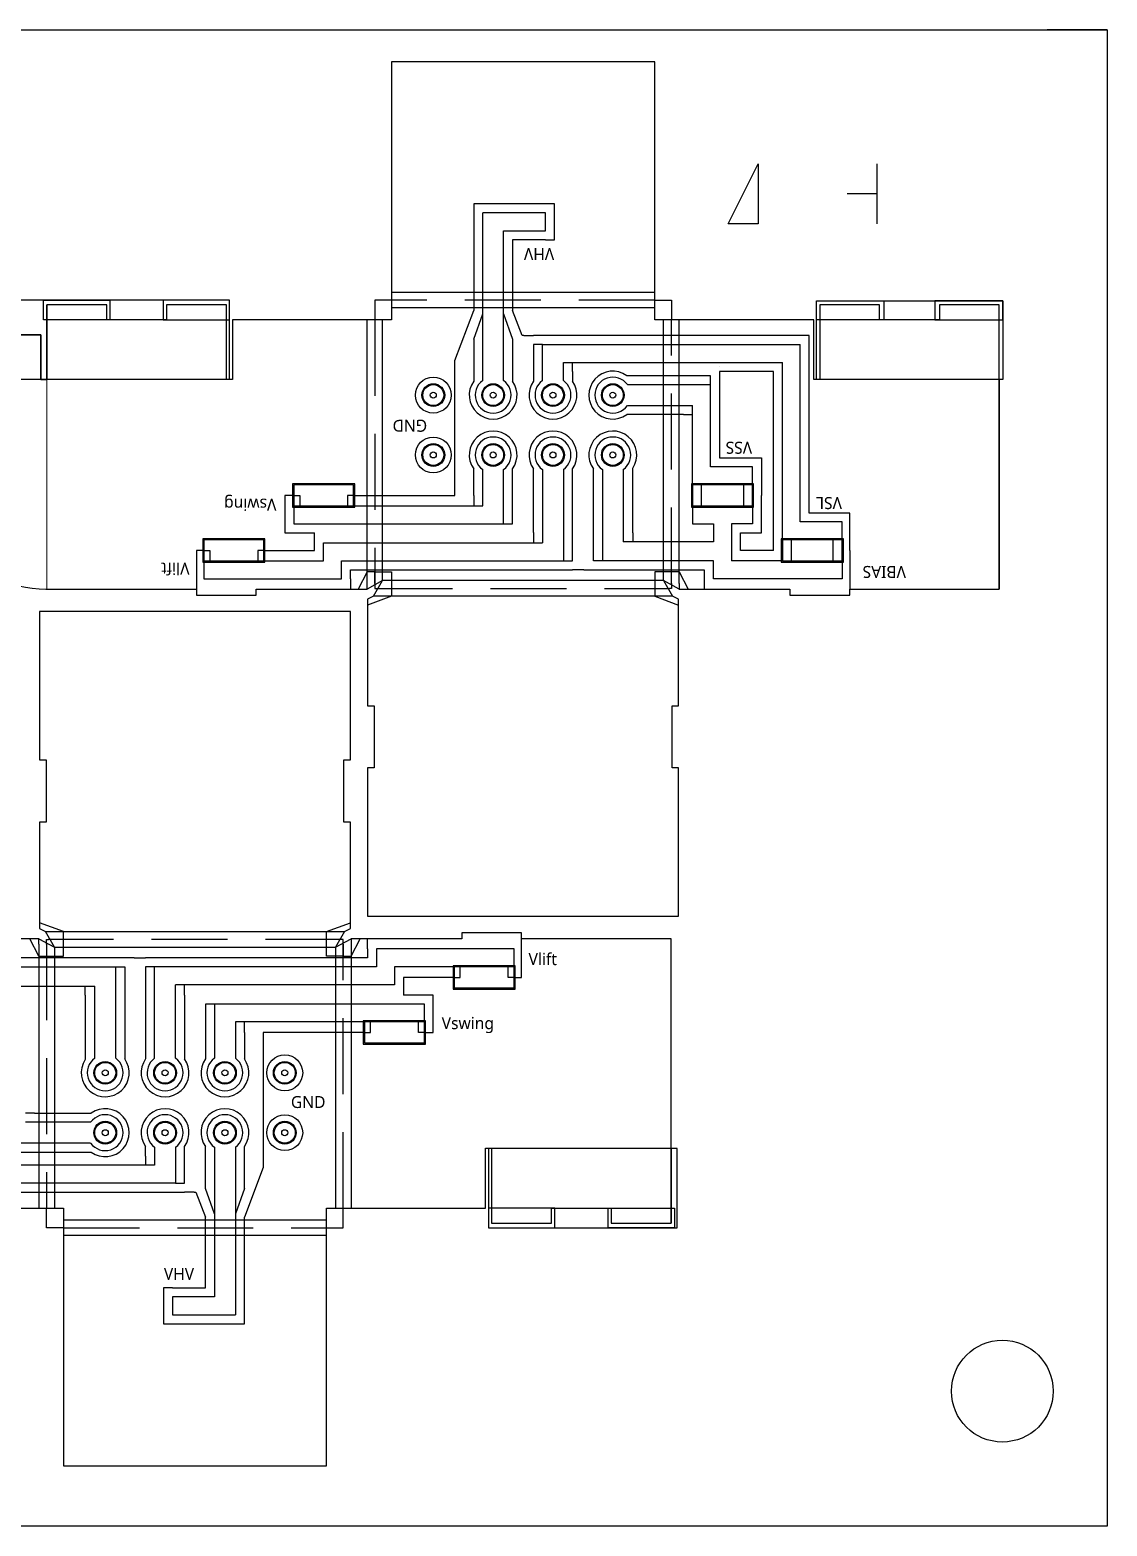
# Model space of a CAD drawing. Header units: millimetres. Extents: x 5.3 to 33.8, y 19.4 to 44.4.
# Drawn here: x 15.83 to 33.83, y 19.44 to 44.44 of the extents above; entities that cross this region are included whole.
import ezdxf

# ---------------------------------------------------------------- set-up
doc = ezdxf.new("R2010")
doc.units = ezdxf.units.MM
doc.linetypes.add('CENTERX2', pattern=[20.32, 12.7, -2.54, 2.54, -2.54])
doc.linetypes.add('HIDDEN', pattern=[1.905, 1.27, -0.635])
for name, color, linetype in [('Copper', 40, 'Continuous'), ('Copper_Release', 32, 'Continuous'), ('FR4', 50, 'Continuous'), ('FR4_Raster', 60, 'Continuous'), ('Markers', 134, 'Continuous'), ('Outline', 74, 'Continuous'), ('Release_100um_holes', 11, 'Continuous'), ('Release_380um_holes', 10, 'Continuous'), ('Traces', 160, 'Continuous')]:
    doc.layers.add(name, color=color, linetype=linetype)

# ---------------------------------------------------------------- blocks, each defined once
blk = doc.blocks.new('*U1')
blk.add_circle((0, 0), 0.175)
blk = doc.blocks.new('*U2')
at = {"color": 0, "linetype": 'ByBlock', "lineweight": -2, "transparency": 16777216}
for p in [(0, 0), (1, 0), (2, 0), (3, 0), (0, -1), (1, -1), (2, -1), (3, -1)]:
    blk.add_blockref('*U1', p, dxfattribs=at)
blk = doc.blocks.new('*U36')
blk.add_circle((0, 0), 0.175)
blk = doc.blocks.new('*U35')
at = {"color": 0, "linetype": 'ByBlock', "lineweight": -2, "transparency": 16777216}
for p in [(0, 0), (1, 0), (2, 0), (3, 0), (0, -1), (1, -1), (2, -1), (3, -1)]:
    blk.add_blockref('*U36', p, dxfattribs=at)

msp = doc.modelspace()

# ---------------------------------------------------------------- linework, layer by layer
at = {"linetype": 'Continuous', "lineweight": 25}
for p, q in [((21.873, 43.903), (21.873, 39.594)), ((26.273, 43.903), (21.873, 43.903)), ((26.273, 39.594), (26.273, 43.903)), ((16.115, 39.844), (16.115, 38.594)), ((17.115, 39.844), (16.115, 39.844)), ((16.115, 39.844), (16.115, 38.594)), ((17.115, 39.594), (17.115, 39.844)), ((18.115, 39.844), (18.115, 39.594)), ((19.115, 39.844), (18.115, 39.844)), ((19.115, 38.594), (19.115, 39.844)), ((29.032, 39.844), (29.032, 38.594)), ((30.032, 39.844), (29.032, 39.844)), ((30.032, 39.594), (30.032, 39.844)), ((31.032, 39.844), (31.032, 39.594)), ((32.032, 39.844), (31.032, 39.844)), ((32.032, 38.594), (32.032, 39.844)), ((18.115, 39.594), (17.115, 39.594)), ((19.215, 39.594), (19.215, 38.594)), ((21.873, 39.594), (19.215, 39.594)), ((28.932, 39.594), (26.273, 39.594)), ((28.932, 38.594), (28.932, 39.594)), ((31.032, 39.594), (30.032, 39.594)), ((16.015, 39.344), (14.115, 39.344)), ((16.015, 38.594), (16.015, 39.344)), ((16.115, 38.594), (16.015, 38.594)), ((19.215, 38.594), (19.115, 38.594)), ((29.032, 38.594), (28.932, 38.594)), ((20.24, 36.834), (20.24, 36.484)), ((21.24, 36.834), (20.24, 36.834)), ((21.24, 36.484), (21.24, 36.834)), ((26.907, 36.834), (26.907, 36.484)), ((27.907, 36.834), (26.907, 36.834)), ((27.907, 36.484), (27.907, 36.834)), ((20.24, 36.484), (21.24, 36.484)), ((26.907, 36.484), (27.907, 36.484)), ((18.74, 35.914), (18.74, 35.564)), ((19.74, 35.914), (18.74, 35.914)), ((19.74, 35.564), (19.74, 35.914)), ((28.407, 35.914), (28.407, 35.564)), ((29.407, 35.914), (28.407, 35.914)), ((29.407, 35.564), (29.407, 35.914)), ((18.74, 35.564), (19.74, 35.564)), ((28.407, 35.564), (29.407, 35.564)), ((16.099, 35.094), (18.615, 35.094)), ((18.615, 35.094), (18.615, 34.994)), ((19.615, 35.094), (21.465, 35.094)), ((19.615, 34.994), (19.615, 35.094)), ((21.723, 35.234), (21.465, 35.094)), ((21.573, 34.975), (21.723, 35.234)), ((26.682, 35.094), (26.423, 35.234)), ((26.423, 35.234), (26.573, 34.975)), ((26.682, 35.094), (28.532, 35.094)), ((28.532, 35.094), (28.532, 34.994)), ((29.532, 35.094), (32.032, 35.094)), ((29.532, 34.994), (29.532, 35.094)), ((18.615, 34.994), (19.615, 34.994)), ((21.573, 34.975), (21.473, 34.925)), ((21.473, 34.925), (21.473, 33.145)), ((26.673, 34.925), (26.573, 34.975)), ((26.673, 33.145), (26.673, 34.925)), ((28.532, 34.994), (29.532, 34.994)), ((15.99, 34.719), (15.99, 32.239)), ((21.19, 34.719), (15.99, 34.719)), ((21.19, 32.239), (21.19, 34.719)), ((21.473, 33.145), (21.583, 33.145)), ((21.583, 33.145), (21.583, 32.105)), ((26.563, 33.145), (26.673, 33.145)), ((26.563, 32.105), (26.563, 33.145)), ((15.99, 32.239), (16.1, 32.239)), ((16.1, 32.239), (16.1, 31.199)), ((21.08, 32.239), (21.19, 32.239)), ((21.08, 31.199), (21.08, 32.239)), ((21.473, 32.105), (21.473, 29.625)), ((21.583, 32.105), (21.473, 32.105)), ((26.673, 32.105), (26.563, 32.105)), ((26.673, 29.625), (26.673, 32.105)), ((15.99, 31.199), (15.99, 29.419)), ((16.1, 31.199), (15.99, 31.199)), ((21.19, 31.199), (21.08, 31.199)), ((21.19, 29.419), (21.19, 31.199)), ((21.473, 29.625), (26.673, 29.625)), ((15.981, 29.25), (14.131, 29.25)), ((15.981, 29.25), (16.24, 29.11)), ((15.99, 29.419), (16.09, 29.369)), ((16.24, 29.11), (16.09, 29.369)), ((21.09, 29.369), (20.94, 29.11)), ((20.94, 29.11), (21.198, 29.25)), ((21.09, 29.369), (21.19, 29.419)), ((23.048, 29.25), (21.198, 29.25)), ((23.048, 29.35), (23.048, 29.25)), ((24.048, 29.35), (23.048, 29.35)), ((24.048, 29.25), (24.048, 29.35)), ((26.548, 29.25), (24.048, 29.25)), ((23.923, 28.78), (22.923, 28.78)), ((22.923, 28.78), (22.923, 28.43)), ((23.923, 28.43), (23.923, 28.78)), ((22.923, 28.43), (23.923, 28.43)), ((22.423, 27.86), (21.423, 27.86)), ((21.423, 27.86), (21.423, 27.51)), ((22.423, 27.51), (22.423, 27.86)), ((21.423, 27.51), (22.423, 27.51)), ((23.448, 25.75), (23.548, 25.75)), ((23.448, 24.75), (23.448, 25.75)), ((23.548, 25.75), (23.548, 24.5)), ((26.548, 24.5), (26.548, 25.75)), ((26.548, 24.5), (26.548, 25.75)), ((13.731, 24.75), (16.39, 24.75)), ((16.39, 24.75), (16.39, 20.442)), ((20.79, 24.75), (23.448, 24.75)), ((20.79, 20.442), (20.79, 24.75)), ((24.548, 24.75), (25.548, 24.75)), ((24.548, 24.5), (24.548, 24.75)), ((25.548, 24.75), (25.548, 24.5)), ((23.548, 24.5), (24.548, 24.5)), ((25.548, 24.5), (26.548, 24.5)), ((16.39, 20.442), (20.79, 20.442))]:
    msp.add_line(p, q, dxfattribs=at)
for p, q in [((21.873, 40.053), (26.273, 40.053)), ((21.873, 39.923), (21.594, 39.923)), ((21.594, 39.923), (21.594, 39.594)), ((26.273, 39.793), (21.873, 39.793)), ((26.273, 39.923), (26.553, 39.923)), ((26.553, 39.923), (26.553, 39.594)), ((21.465, 35.094), (21.465, 39.594)), ((21.723, 35.234), (21.723, 39.594)), ((26.423, 35.234), (26.423, 39.594)), ((26.682, 35.184), (26.682, 39.594)), ((32.032, 38.594), (32.032, 35.094)), ((21.465, 35.384), (21.315, 35.094)), ((21.594, 35.384), (21.465, 35.384)), ((21.594, 35.184), (21.594, 35.384)), ((21.594, 35.384), (21.673, 35.384)), ((21.673, 35.384), (21.873, 35.384)), ((21.873, 35.384), (21.873, 35.184)), ((26.473, 35.384), (26.273, 35.384)), ((26.273, 35.384), (26.273, 35.184)), ((26.682, 35.384), (26.473, 35.384)), ((26.682, 35.184), (26.682, 35.384)), ((26.682, 35.384), (26.832, 35.094)), ((21.594, 35.184), (21.594, 35.105)), ((21.594, 35.105), (21.623, 35.105)), ((26.423, 35.234), (21.723, 35.234)), ((21.873, 35.184), (21.873, 35.105)), ((21.873, 35.105), (21.873, 34.975)), ((26.273, 35.184), (26.273, 34.975)), ((26.553, 35.105), (26.523, 35.105)), ((26.553, 35.184), (26.553, 35.105)), ((26.682, 35.184), (26.682, 35.094)), ((21.873, 34.975), (21.473, 34.825)), ((26.573, 34.975), (21.573, 34.975)), ((26.273, 34.975), (26.673, 34.825)), ((16.39, 29.369), (15.99, 29.519)), ((20.79, 29.369), (21.19, 29.519)), ((15.981, 28.96), (15.831, 29.25)), ((15.981, 29.16), (15.981, 29.25)), ((16.09, 29.369), (21.09, 29.369)), ((16.39, 29.16), (16.39, 29.369)), ((20.79, 29.24), (20.79, 29.369)), ((21.198, 29.25), (21.198, 24.75)), ((21.198, 28.96), (21.348, 29.25)), ((15.981, 29.16), (15.981, 24.75)), ((15.981, 29.16), (15.981, 28.96)), ((16.11, 29.16), (16.11, 29.24)), ((16.11, 29.24), (16.14, 29.24)), ((16.24, 29.11), (16.24, 24.75)), ((16.24, 29.11), (20.94, 29.11)), ((16.39, 28.96), (16.39, 29.16)), ((20.79, 29.16), (20.79, 29.24)), ((20.79, 28.96), (20.79, 29.16)), ((20.94, 29.11), (20.94, 24.75)), ((21.069, 29.24), (21.04, 29.24)), ((21.069, 29.16), (21.069, 29.24)), ((21.069, 29.16), (21.069, 28.96)), ((15.981, 28.96), (16.19, 28.96)), ((16.19, 28.96), (16.39, 28.96)), ((20.99, 28.96), (20.79, 28.96)), ((21.069, 28.96), (20.99, 28.96)), ((21.069, 28.96), (21.198, 28.96)), ((16.11, 24.421), (16.11, 24.75)), ((21.069, 24.421), (21.069, 24.75)), ((16.39, 24.551), (20.79, 24.551)), ((16.39, 24.421), (16.11, 24.421)), ((20.79, 24.291), (16.39, 24.291)), ((20.79, 24.421), (21.069, 24.421))]:
    msp.add_line(p, q)
at = {"linetype": 'HIDDEN'}
for p, q in [((26.273, 39.923), (21.873, 39.923)), ((21.594, 39.594), (21.594, 35.184)), ((26.553, 35.184), (26.553, 39.594)), ((21.623, 35.105), (26.523, 35.105)), ((16.11, 29.16), (16.11, 24.75)), ((21.04, 29.24), (16.14, 29.24)), ((21.069, 24.75), (21.069, 29.16)), ((16.39, 24.421), (20.79, 24.421))]:
    msp.add_line(p, q, dxfattribs=at)
at = {"linetype": 'CENTERX2', "lineweight": 18}
for p, q in [((16.115, 38.594), (16.115, 35.094)), ((26.548, 25.75), (26.548, 29.25))]:
    msp.add_line(p, q, dxfattribs=at)
at = {"linetype": 'Continuous', "lineweight": 25}
msp.add_arc((16.099, 37.094), 2, 217.5686, 270, dxfattribs=at)
at = {"layer": 'Copper'}
for p, q in [((33.834, 44.436), (32.834, 44.436)), ((33.834, 44.436), (33.834, 43.436)), ((24.598, 41.528), (23.248, 41.528)), ((23.248, 41.528), (23.248, 39.747)), ((24.598, 40.928), (24.598, 41.528)), ((24.448, 41.378), (23.398, 41.378)), ((23.398, 39.69), (23.398, 41.378)), ((24.448, 41.078), (24.448, 41.378)), ((23.748, 39.69), (23.748, 41.078)), ((23.748, 41.078), (24.448, 41.078)), ((24.448, 40.928), (23.898, 40.928)), ((23.898, 40.928), (23.898, 39.747)), ((24.448, 40.928), (24.598, 40.928)), ((22.931, 38.914), (23.248, 39.747)), ((23.248, 39.267), (23.398, 39.69)), ((23.748, 39.69), (23.898, 39.267)), ((24.058, 39.328), (23.898, 39.747)), ((23.248, 39.267), (23.248, 38.567)), ((23.898, 39.267), (23.898, 38.567)), ((24.088, 39.328), (24.058, 39.328)), ((24.088, 39.328), (24.248, 39.328)), ((24.398, 39.328), (24.248, 39.328)), ((28.857, 39.328), (24.398, 39.328)), ((28.857, 39.178), (28.857, 39.328)), ((24.248, 39.178), (24.248, 38.567)), ((24.398, 39.178), (24.248, 39.178)), ((24.398, 39.178), (28.707, 39.178)), ((28.707, 36.214), (28.707, 39.178)), ((28.857, 36.364), (28.857, 39.178)), ((22.931, 36.659), (22.931, 38.914)), ((24.898, 38.878), (28.407, 38.878)), ((24.898, 38.728), (24.898, 38.878)), ((27.357, 38.819), (27.357, 38.819)), ((28.407, 35.914), (28.407, 38.878)), ((24.898, 38.728), (24.898, 38.567)), ((27.207, 38.659), (25.807, 38.659)), ((27.207, 38.509), (27.207, 38.659)), ((27.207, 37.134), (27.207, 38.509)), ((28.257, 38.728), (27.357, 38.728)), ((27.357, 38.728), (27.357, 38.659)), ((27.357, 38.659), (27.357, 37.284)), ((28.257, 35.739), (28.257, 38.728)), ((26.757, 38.009), (25.807, 38.009)), ((26.757, 38.009), (26.907, 38.009)), ((26.907, 36.834), (26.907, 38.009)), ((27.357, 37.284), (28.057, 37.284)), ((28.057, 37.284), (28.057, 36.659)), ((23.248, 36.659), (23.248, 37.101)), ((23.898, 36.184), (23.898, 37.101)), ((24.248, 36.039), (24.248, 37.101)), ((24.898, 35.564), (24.898, 37.101)), ((25.248, 35.564), (25.248, 37.101)), ((25.907, 36.034), (25.907, 37.113)), ((27.907, 37.134), (27.207, 37.134)), ((27.907, 36.834), (27.907, 37.134)), ((27.057, 36.484), (27.057, 36.834)), ((27.757, 36.834), (27.757, 36.484)), ((20.24, 36.659), (20.09, 36.659)), ((20.09, 36.659), (20.09, 36.034)), ((20.24, 36.659), (20.34, 36.659)), ((20.34, 36.659), (20.34, 36.484)), ((21.24, 36.659), (21.14, 36.659)), ((21.14, 36.659), (21.14, 36.484)), ((21.24, 36.659), (22.931, 36.659)), ((23.248, 36.659), (23.248, 36.484)), ((28.057, 36.659), (28.057, 36.659)), ((28.057, 36.034), (28.057, 36.659)), ((20.24, 36.484), (20.24, 36.184)), ((21.24, 36.484), (23.248, 36.484)), ((26.907, 36.484), (26.907, 36.184)), ((27.907, 36.484), (27.907, 36.184)), ((29.532, 36.364), (28.857, 36.364)), ((29.532, 36.214), (29.532, 36.364)), ((20.09, 36.034), (20.59, 36.034)), ((20.24, 36.184), (23.748, 36.184)), ((20.59, 35.739), (20.59, 36.034)), ((23.748, 36.184), (23.898, 36.184)), ((24.248, 36.039), (24.248, 35.864)), ((25.907, 36.034), (25.907, 35.884)), ((26.907, 36.184), (27.257, 36.184)), ((27.257, 36.184), (27.257, 35.884)), ((27.907, 36.184), (27.557, 36.184)), ((27.557, 36.184), (27.557, 35.564)), ((27.707, 35.739), (27.707, 36.034)), ((27.707, 36.034), (28.057, 36.034)), ((29.407, 36.214), (28.707, 36.214)), ((29.407, 35.914), (29.407, 36.214)), ((29.532, 35.739), (29.532, 36.214)), ((20.74, 35.564), (20.74, 35.864)), ((20.74, 35.864), (24.248, 35.864)), ((27.257, 35.884), (25.907, 35.884)), ((28.557, 35.564), (28.557, 35.914)), ((29.257, 35.564), (29.257, 35.914)), ((18.74, 35.739), (18.615, 35.739)), ((18.615, 35.739), (18.615, 35.094)), ((18.74, 35.739), (18.84, 35.739)), ((18.74, 35.564), (18.74, 35.264)), ((18.84, 35.739), (18.84, 35.564)), ((19.74, 35.739), (19.64, 35.739)), ((19.64, 35.739), (19.64, 35.564)), ((19.74, 35.739), (20.59, 35.739)), ((19.74, 35.564), (20.74, 35.564)), ((21.04, 35.264), (21.04, 35.564)), ((21.04, 35.564), (24.748, 35.564)), ((24.748, 35.564), (24.898, 35.564)), ((25.398, 35.564), (25.248, 35.564)), ((27.257, 35.564), (25.398, 35.564)), ((27.257, 35.264), (27.257, 35.564)), ((28.407, 35.564), (27.557, 35.564)), ((28.257, 35.739), (27.707, 35.739)), ((29.407, 35.564), (29.407, 35.264)), ((29.532, 35.739), (29.532, 35.094)), ((18.74, 35.264), (21.04, 35.264)), ((21.19, 35.264), (21.19, 35.414)), ((21.19, 35.414), (24.748, 35.414)), ((21.19, 35.264), (21.19, 35.094)), ((24.748, 35.414), (24.898, 35.414)), ((25.058, 35.414), (24.898, 35.414)), ((25.088, 35.414), (25.058, 35.414)), ((25.088, 35.414), (25.248, 35.414)), ((25.248, 35.414), (27.098, 35.414)), ((27.098, 35.414), (27.098, 35.094)), ((29.407, 35.264), (27.257, 35.264)), ((21.473, 29.08), (21.473, 29.25)), ((24.048, 28.605), (24.048, 29.25)), ((21.473, 29.08), (21.473, 28.93)), ((23.923, 29.08), (21.623, 29.08)), ((21.623, 29.08), (21.623, 28.78)), ((23.923, 28.78), (23.923, 29.08)), ((15.406, 28.78), (17.265, 28.78)), ((17.415, 28.93), (15.565, 28.93)), ((17.265, 28.78), (17.415, 28.78)), ((17.575, 28.93), (17.415, 28.93)), ((17.415, 28.78), (17.415, 27.243)), ((17.575, 28.93), (17.605, 28.93)), ((17.605, 28.93), (17.765, 28.93)), ((17.915, 28.93), (17.765, 28.93)), ((17.765, 28.78), (17.765, 27.243)), ((17.915, 28.78), (17.765, 28.78)), ((21.473, 28.93), (17.915, 28.93)), ((21.623, 28.78), (17.915, 28.78)), ((22.923, 28.78), (21.923, 28.78)), ((21.923, 28.78), (21.923, 28.48)), ((23.023, 28.605), (23.023, 28.78)), ((23.823, 28.605), (23.823, 28.78)), ((22.923, 28.605), (22.073, 28.605)), ((22.073, 28.605), (22.073, 28.31)), ((22.923, 28.605), (23.023, 28.605)), ((23.923, 28.605), (23.823, 28.605)), ((23.923, 28.605), (24.048, 28.605)), ((15.406, 28.46), (16.756, 28.46)), ((16.756, 28.31), (16.756, 28.46)), ((16.756, 28.31), (16.756, 27.231)), ((21.923, 28.48), (18.415, 28.48)), ((18.415, 28.305), (18.415, 28.48)), ((18.415, 28.305), (18.415, 27.243)), ((22.573, 28.31), (22.073, 28.31)), ((22.573, 27.685), (22.573, 28.31)), ((18.765, 28.16), (18.765, 27.243)), ((18.915, 28.16), (18.765, 28.16)), ((22.423, 28.16), (18.915, 28.16)), ((22.423, 27.86), (22.423, 28.16)), ((21.423, 27.86), (19.415, 27.86)), ((19.415, 27.685), (19.415, 27.86)), ((21.523, 27.685), (21.523, 27.86)), ((22.323, 27.685), (22.323, 27.86)), ((19.415, 27.685), (19.415, 27.243)), ((21.423, 27.685), (19.732, 27.685)), ((19.732, 27.685), (19.732, 25.43)), ((21.423, 27.685), (21.523, 27.685)), ((22.423, 27.685), (22.323, 27.685)), ((22.423, 27.685), (22.573, 27.685)), ((15.906, 26.335), (15.756, 26.335)), ((15.906, 26.335), (16.856, 26.335)), ((17.765, 25.617), (17.765, 25.777)), ((18.415, 25.167), (18.415, 25.777)), ((18.765, 25.077), (18.765, 25.777)), ((19.415, 25.077), (19.415, 25.777)), ((15.456, 25.685), (16.856, 25.685)), ((17.765, 25.617), (17.765, 25.467)), ((17.765, 25.467), (14.256, 25.467)), ((19.732, 25.43), (19.415, 24.597)), ((13.806, 25.017), (18.265, 25.017)), ((18.265, 25.167), (13.956, 25.167)), ((18.265, 25.167), (18.415, 25.167)), ((18.265, 25.017), (18.415, 25.017)), ((18.575, 25.017), (18.415, 25.017)), ((18.575, 25.017), (18.605, 25.017)), ((18.605, 25.017), (18.765, 24.597)), ((18.915, 24.654), (18.765, 25.077)), ((19.415, 25.077), (19.265, 24.654)), ((18.765, 23.417), (18.765, 24.597)), ((18.915, 24.654), (18.915, 23.267)), ((19.265, 24.654), (19.265, 22.967)), ((19.415, 22.817), (19.415, 24.597)), ((18.215, 23.417), (18.065, 23.417)), ((18.065, 23.417), (18.065, 22.817)), ((18.215, 23.417), (18.765, 23.417)), ((18.915, 23.267), (18.215, 23.267)), ((18.215, 23.267), (18.215, 22.967)), ((18.065, 22.817), (19.415, 22.817)), ((18.215, 22.967), (19.265, 22.967))]:
    msp.add_line(p, q, dxfattribs=at)
at = {"layer": 'Copper', "linetype": 'Continuous', "lineweight": 25}
for p, q in [((27.057, 36.834), (26.907, 36.834)), ((27.907, 36.834), (27.757, 36.834)), ((20.24, 36.484), (20.34, 36.484)), ((21.14, 36.484), (21.24, 36.484)), ((26.907, 36.484), (27.057, 36.484)), ((27.757, 36.484), (27.907, 36.484)), ((28.557, 35.914), (28.407, 35.914)), ((29.407, 35.914), (29.257, 35.914)), ((18.74, 35.564), (18.84, 35.564)), ((19.64, 35.564), (19.74, 35.564)), ((28.407, 35.564), (28.557, 35.564)), ((29.257, 35.564), (29.407, 35.564)), ((18.615, 35.094), (18.615, 34.994)), ((19.615, 35.094), (21.19, 35.094)), ((19.615, 34.994), (19.615, 35.094)), ((27.098, 35.094), (28.532, 35.094)), ((28.532, 35.094), (28.532, 34.994)), ((29.532, 34.994), (29.532, 35.094)), ((18.615, 34.994), (19.615, 34.994)), ((28.532, 34.994), (29.532, 34.994)), ((23.048, 29.25), (21.473, 29.25)), ((23.048, 29.35), (23.048, 29.25)), ((24.048, 29.35), (23.048, 29.35)), ((24.048, 29.25), (24.048, 29.35)), ((23.023, 28.78), (22.923, 28.78)), ((23.923, 28.78), (23.823, 28.78)), ((21.523, 27.86), (21.423, 27.86)), ((22.423, 27.86), (22.323, 27.86))]:
    msp.add_line(p, q, dxfattribs=at)
at = {"layer": 'Copper'}
for centre, start, end in [((23.573, 38.334), 144.3409, 35.6591), ((24.573, 38.334), 144.3409, 35.6591), ((25.573, 38.334), 54.3409, 305.6591), ((23.573, 37.334), 324.3409, 215.6591), ((24.573, 37.334), 324.3409, 215.6591), ((25.573, 37.334), 326.5249, 215.6591), ((17.09, 27.01), 146.5249, 35.6591), ((18.09, 27.01), 144.3409, 35.6591), ((19.09, 27.01), 144.3409, 35.6591), ((17.09, 26.01), 234.3409, 125.6591), ((18.09, 26.01), 324.3409, 215.6591), ((19.09, 26.01), 324.3409, 215.6591)]:
    msp.add_arc(centre, 0.4, start, end, dxfattribs=at)
at = {"layer": 'Copper_Release'}
for points in [[(19.166, 39.922), (12.569, 39.922), (12.569, 38.6), (19.166, 38.6)], [(28.977, 39.91), (32.094, 39.91), (32.094, 38.594), (28.977, 38.594)], [(23.497, 24.422), (26.648, 24.422), (26.648, 25.744), (23.497, 25.744)]]:
    msp.add_lwpolyline(points, close=True, dxfattribs=at)
at = {"layer": 'FR4', "linetype": 'Continuous', "lineweight": 25}
for p, q in [((21.873, 40.053), (21.873, 39.793)), ((26.273, 39.793), (26.273, 40.053)), ((21.723, 39.594), (21.465, 39.594)), ((26.682, 39.594), (26.423, 39.594)), ((15.981, 24.75), (16.24, 24.75)), ((20.94, 24.75), (21.198, 24.75)), ((16.39, 24.551), (16.39, 24.291)), ((20.79, 24.291), (20.79, 24.551))]:
    msp.add_line(p, q, dxfattribs=at)
at = {"layer": 'FR4'}
for p, q in [((21.873, 40.053), (26.273, 40.053)), ((26.273, 39.793), (21.873, 39.793)), ((21.465, 35.384), (21.465, 39.594)), ((21.723, 35.384), (21.723, 39.594)), ((26.423, 35.384), (26.423, 39.594)), ((26.682, 35.384), (26.682, 39.594)), ((21.594, 35.384), (21.465, 35.384)), ((21.594, 35.384), (21.723, 35.384)), ((26.682, 35.384), (26.423, 35.384)), ((26.273, 35.234), (21.873, 35.234)), ((21.873, 35.234), (21.873, 35.105)), ((21.873, 35.105), (21.873, 34.975)), ((26.273, 35.234), (26.273, 34.975)), ((26.273, 34.975), (21.873, 34.975)), ((16.39, 29.369), (20.79, 29.369)), ((16.39, 29.11), (16.39, 29.369)), ((20.79, 29.24), (20.79, 29.369)), ((16.39, 29.11), (20.79, 29.11)), ((20.79, 29.11), (20.79, 29.24)), ((15.981, 28.96), (15.981, 24.75)), ((15.981, 28.96), (16.24, 28.96)), ((16.24, 28.96), (16.24, 24.75)), ((20.94, 28.96), (20.94, 24.75)), ((21.069, 28.96), (20.94, 28.96)), ((21.069, 28.96), (21.198, 28.96)), ((21.198, 28.96), (21.198, 24.75)), ((16.39, 24.551), (20.79, 24.551)), ((20.79, 24.291), (16.39, 24.291))]:
    msp.add_line(p, q, dxfattribs=at)
at = {"layer": 'FR4_Raster'}
for p, q in [((32.834, 44.436), (33.834, 44.436)), ((33.834, 44.436), (33.834, 43.436))]:
    msp.add_line(p, q, dxfattribs=at)
for points in [[(17.168, 39.594), (16.058, 39.594), (16.058, 39.922), (17.168, 39.922)], [(18.058, 39.594), (19.166, 39.594), (19.166, 39.922), (18.058, 39.922)], [(30.101, 39.594), (28.977, 39.594), (28.977, 39.91), (30.101, 39.91)], [(30.954, 39.594), (32.094, 39.594), (32.094, 39.91), (30.954, 39.91)], [(24.605, 24.75), (23.497, 24.75), (23.497, 24.422), (24.605, 24.422)], [(25.495, 24.75), (26.605, 24.75), (26.605, 24.422), (25.495, 24.422)]]:
    msp.add_lwpolyline(points, close=True, dxfattribs=at)
at = {"layer": 'Markers'}
for p, q in [((27.503, 41.197), (28.003, 42.197)), ((28.003, 42.197), (28.003, 41.197)), ((29.988, 42.197), (29.988, 41.197)), ((29.988, 41.697), (29.488, 41.697)), ((28.003, 41.197), (27.503, 41.197))]:
    msp.add_line(p, q, dxfattribs=at)
at = {"layer": 'Outline'}
msp.add_lwpolyline([(33.834, 44.436), (33.834, 19.437), (5.334, 19.437), (5.334, 44.436)], close=True, dxfattribs=at)
msp.add_circle((32.084, 21.691), 0.85, dxfattribs=at)
at = {"layer": 'Release_100um_holes', "linetype": 'Continuous', "lineweight": 25}
for p, q in [((21.873, 43.903), (21.873, 39.594)), ((26.273, 43.903), (21.873, 43.903)), ((26.273, 39.594), (26.273, 43.903)), ((16.115, 39.844), (16.115, 38.594)), ((17.115, 39.844), (16.115, 39.844)), ((16.115, 38.594), (16.115, 39.844)), ((17.115, 39.594), (17.115, 39.844)), ((18.115, 39.844), (18.115, 39.594)), ((19.115, 39.844), (18.115, 39.844)), ((19.115, 38.594), (19.115, 39.844)), ((29.032, 39.844), (29.032, 38.594)), ((30.032, 39.844), (29.032, 39.844)), ((30.032, 39.594), (30.032, 39.844)), ((31.032, 39.844), (31.032, 39.594)), ((32.032, 39.844), (31.032, 39.844)), ((32.032, 38.594), (32.032, 39.844)), ((18.115, 39.594), (17.115, 39.594)), ((19.215, 39.594), (19.215, 38.594)), ((21.873, 39.594), (19.215, 39.594)), ((28.932, 39.594), (26.273, 39.594)), ((28.932, 38.594), (28.932, 39.594)), ((31.032, 39.594), (30.032, 39.594)), ((14.115, 39.344), (16.015, 39.344)), ((16.015, 39.344), (16.015, 38.594)), ((16.015, 38.594), (16.115, 38.594)), ((19.215, 38.594), (19.115, 38.594)), ((29.032, 38.594), (28.932, 38.594)), ((20.22, 36.854), (20.22, 36.464)), ((21.26, 36.854), (20.22, 36.854)), ((21.26, 36.464), (21.26, 36.854)), ((26.887, 36.854), (26.887, 36.464)), ((27.927, 36.854), (26.887, 36.854)), ((27.927, 36.464), (27.927, 36.854)), ((20.22, 36.464), (21.26, 36.464)), ((26.887, 36.464), (27.927, 36.464)), ((18.72, 35.934), (18.72, 35.544)), ((19.76, 35.934), (18.72, 35.934)), ((19.76, 35.544), (19.76, 35.934)), ((28.387, 35.934), (28.387, 35.544)), ((29.427, 35.934), (28.387, 35.934)), ((29.427, 35.544), (29.427, 35.934)), ((18.72, 35.544), (19.76, 35.544)), ((28.387, 35.544), (29.427, 35.544)), ((16.099, 35.094), (18.615, 35.094)), ((18.615, 35.094), (18.615, 34.994)), ((19.615, 35.094), (21.315, 35.094)), ((19.615, 34.994), (19.615, 35.094)), ((26.832, 35.094), (28.532, 35.094)), ((28.532, 35.094), (28.532, 34.994)), ((29.532, 35.094), (32.032, 35.094)), ((29.532, 34.994), (29.532, 35.094)), ((18.615, 34.994), (19.615, 34.994)), ((21.473, 34.825), (21.473, 33.145)), ((26.673, 33.145), (26.673, 34.825)), ((28.532, 34.994), (29.532, 34.994)), ((15.99, 34.719), (15.99, 32.239)), ((21.19, 34.719), (15.99, 34.719)), ((21.19, 32.239), (21.19, 34.719)), ((21.473, 33.145), (21.583, 33.145)), ((21.583, 33.145), (21.583, 32.105)), ((26.563, 33.145), (26.673, 33.145)), ((26.563, 32.105), (26.563, 33.145)), ((15.99, 32.239), (16.1, 32.239)), ((16.1, 32.239), (16.1, 31.199)), ((21.08, 32.239), (21.19, 32.239)), ((21.08, 31.199), (21.08, 32.239)), ((21.473, 32.105), (21.473, 29.625)), ((21.583, 32.105), (21.473, 32.105)), ((26.673, 32.105), (26.563, 32.105)), ((26.673, 29.625), (26.673, 32.105)), ((15.99, 31.199), (15.99, 29.519)), ((16.1, 31.199), (15.99, 31.199)), ((21.19, 31.199), (21.08, 31.199)), ((21.19, 29.519), (21.19, 31.199)), ((21.473, 29.625), (26.673, 29.625)), ((23.048, 29.25), (21.348, 29.25)), ((23.048, 29.35), (23.048, 29.25)), ((24.048, 29.35), (23.048, 29.35)), ((24.048, 29.25), (24.048, 29.35)), ((26.548, 29.25), (24.048, 29.25)), ((23.943, 28.8), (22.903, 28.8)), ((22.903, 28.8), (22.903, 28.41)), ((23.943, 28.41), (23.943, 28.8)), ((22.903, 28.41), (23.943, 28.41)), ((22.443, 27.88), (21.403, 27.88)), ((21.403, 27.88), (21.403, 27.49)), ((22.443, 27.49), (22.443, 27.88)), ((21.403, 27.49), (22.443, 27.49)), ((23.448, 25.75), (23.548, 25.75)), ((23.448, 24.75), (23.448, 25.75)), ((23.548, 25.75), (23.548, 24.5)), ((26.548, 24.5), (26.548, 25.75)), ((26.548, 25.75), (26.548, 24.5)), ((13.731, 24.75), (16.39, 24.75)), ((16.39, 24.75), (16.39, 20.442)), ((20.79, 24.75), (23.448, 24.75)), ((20.79, 20.442), (20.79, 24.75)), ((24.548, 24.75), (25.548, 24.75)), ((24.548, 24.5), (24.548, 24.75)), ((25.548, 24.75), (25.548, 24.5)), ((23.548, 24.5), (24.548, 24.5)), ((25.548, 24.5), (26.548, 24.5)), ((16.39, 20.442), (20.79, 20.442))]:
    msp.add_line(p, q, dxfattribs=at)
at = {"layer": 'Release_100um_holes'}
for p, q in [((32.032, 38.594), (32.032, 35.094)), ((21.465, 35.384), (21.315, 35.094)), ((21.594, 35.384), (21.465, 35.384)), ((21.594, 35.384), (21.673, 35.384)), ((21.673, 35.384), (21.873, 35.384)), ((21.873, 35.384), (21.873, 35.184)), ((26.473, 35.384), (26.273, 35.384)), ((26.273, 35.384), (26.273, 35.184)), ((26.682, 35.384), (26.473, 35.384)), ((26.682, 35.384), (26.832, 35.094)), ((21.873, 35.184), (21.873, 35.105)), ((21.873, 35.105), (21.873, 34.975)), ((26.273, 35.184), (26.273, 34.975)), ((21.873, 34.975), (21.473, 34.825)), ((26.273, 34.975), (26.673, 34.825)), ((16.39, 29.369), (15.99, 29.519)), ((20.79, 29.369), (21.19, 29.519)), ((15.981, 28.96), (15.831, 29.25)), ((16.39, 29.16), (16.39, 29.369)), ((20.79, 29.24), (20.79, 29.369)), ((21.198, 28.96), (21.348, 29.25)), ((26.548, 25.75), (26.548, 29.25)), ((16.39, 28.96), (16.39, 29.16)), ((20.79, 29.16), (20.79, 29.24)), ((20.79, 28.96), (20.79, 29.16)), ((15.981, 28.96), (16.19, 28.96)), ((16.19, 28.96), (16.39, 28.96)), ((20.99, 28.96), (20.79, 28.96)), ((21.069, 28.96), (20.99, 28.96)), ((21.069, 28.96), (21.198, 28.96))]:
    msp.add_line(p, q, dxfattribs=at)
for centre in [(22.573, 38.334), (23.573, 38.334), (24.573, 38.334), (25.573, 38.334), (22.573, 37.334), (23.573, 37.334), (24.573, 37.334), (25.573, 37.334), (17.09, 27.01), (18.09, 27.01), (19.09, 27.01), (20.09, 27.01), (17.09, 26.01), (18.09, 26.01), (19.09, 26.01), (20.09, 26.01)]:
    msp.add_circle(centre, 0.05, dxfattribs=at)
at = {"layer": 'Release_100um_holes', "linetype": 'Continuous', "lineweight": 25}
msp.add_arc((16.099, 37.094), 2, 217.5686, 270, dxfattribs=at)
at = {"layer": 'Release_380um_holes', "linetype": 'Continuous', "lineweight": 25}
for p, q in [((21.873, 43.903), (21.873, 39.594)), ((26.273, 43.903), (21.873, 43.903)), ((26.273, 39.594), (26.273, 43.903)), ((16.115, 39.844), (16.115, 38.594)), ((17.115, 39.844), (16.115, 39.844)), ((16.115, 38.594), (16.115, 39.844)), ((17.115, 39.594), (17.115, 39.844)), ((18.115, 39.844), (18.115, 39.594)), ((19.115, 39.844), (18.115, 39.844)), ((19.115, 38.594), (19.115, 39.844)), ((29.032, 39.844), (29.032, 38.594)), ((30.032, 39.844), (29.032, 39.844)), ((30.032, 39.594), (30.032, 39.844)), ((31.032, 39.844), (31.032, 39.594)), ((32.032, 39.844), (31.032, 39.844)), ((32.032, 38.594), (32.032, 39.844)), ((18.115, 39.594), (17.115, 39.594)), ((19.215, 39.594), (19.215, 38.594)), ((21.873, 39.594), (19.215, 39.594)), ((28.932, 39.594), (26.273, 39.594)), ((28.932, 38.594), (28.932, 39.594)), ((31.032, 39.594), (30.032, 39.594)), ((14.115, 39.344), (16.015, 39.344)), ((16.015, 39.344), (16.015, 38.594)), ((16.015, 38.594), (16.115, 38.594)), ((19.215, 38.594), (19.115, 38.594)), ((29.032, 38.594), (28.932, 38.594)), ((20.22, 36.854), (20.22, 36.464)), ((21.26, 36.854), (20.22, 36.854)), ((21.26, 36.464), (21.26, 36.854)), ((26.887, 36.854), (26.887, 36.464)), ((27.927, 36.854), (26.887, 36.854)), ((27.927, 36.464), (27.927, 36.854)), ((20.22, 36.464), (21.26, 36.464)), ((26.887, 36.464), (27.927, 36.464)), ((18.72, 35.934), (18.72, 35.544)), ((19.76, 35.934), (18.72, 35.934)), ((19.76, 35.544), (19.76, 35.934)), ((28.387, 35.934), (28.387, 35.544)), ((29.427, 35.934), (28.387, 35.934)), ((29.427, 35.544), (29.427, 35.934)), ((18.72, 35.544), (19.76, 35.544)), ((28.387, 35.544), (29.427, 35.544)), ((16.099, 35.094), (18.615, 35.094)), ((18.615, 35.094), (18.615, 34.994)), ((19.615, 35.094), (21.315, 35.094)), ((19.615, 34.994), (19.615, 35.094)), ((26.832, 35.094), (28.532, 35.094)), ((28.532, 35.094), (28.532, 34.994)), ((29.532, 35.094), (32.032, 35.094)), ((29.532, 34.994), (29.532, 35.094)), ((18.615, 34.994), (19.615, 34.994)), ((21.473, 34.825), (21.473, 33.145)), ((26.673, 33.145), (26.673, 34.825)), ((28.532, 34.994), (29.532, 34.994)), ((15.99, 34.719), (15.99, 32.239)), ((21.19, 34.719), (15.99, 34.719)), ((21.19, 32.239), (21.19, 34.719)), ((21.473, 33.145), (21.583, 33.145)), ((21.583, 33.145), (21.583, 32.105)), ((26.563, 33.145), (26.673, 33.145)), ((26.563, 32.105), (26.563, 33.145)), ((15.99, 32.239), (16.1, 32.239)), ((16.1, 32.239), (16.1, 31.199)), ((21.08, 32.239), (21.19, 32.239)), ((21.08, 31.199), (21.08, 32.239)), ((21.473, 32.105), (21.473, 29.625)), ((21.583, 32.105), (21.473, 32.105)), ((26.673, 32.105), (26.563, 32.105)), ((26.673, 29.625), (26.673, 32.105)), ((15.99, 31.199), (15.99, 29.519)), ((16.1, 31.199), (15.99, 31.199)), ((21.19, 31.199), (21.08, 31.199)), ((21.19, 29.519), (21.19, 31.199)), ((21.473, 29.625), (26.673, 29.625)), ((23.048, 29.25), (21.348, 29.25)), ((23.048, 29.35), (23.048, 29.25)), ((24.048, 29.35), (23.048, 29.35)), ((24.048, 29.25), (24.048, 29.35)), ((26.548, 29.25), (24.048, 29.25)), ((23.943, 28.8), (22.903, 28.8)), ((22.903, 28.8), (22.903, 28.41)), ((23.943, 28.41), (23.943, 28.8)), ((22.903, 28.41), (23.943, 28.41)), ((22.443, 27.88), (21.403, 27.88)), ((21.403, 27.88), (21.403, 27.49)), ((22.443, 27.49), (22.443, 27.88)), ((21.403, 27.49), (22.443, 27.49)), ((23.448, 25.75), (23.548, 25.75)), ((23.448, 24.75), (23.448, 25.75)), ((23.548, 25.75), (23.548, 24.5)), ((26.548, 24.5), (26.548, 25.75)), ((26.548, 25.75), (26.548, 24.5)), ((13.731, 24.75), (16.39, 24.75)), ((16.39, 24.75), (16.39, 20.442)), ((20.79, 24.75), (23.448, 24.75)), ((20.79, 20.442), (20.79, 24.75)), ((24.548, 24.75), (25.548, 24.75)), ((24.548, 24.5), (24.548, 24.75)), ((25.548, 24.75), (25.548, 24.5)), ((23.548, 24.5), (24.548, 24.5)), ((25.548, 24.5), (26.548, 24.5)), ((16.39, 20.442), (20.79, 20.442))]:
    msp.add_line(p, q, dxfattribs=at)
at = {"layer": 'Release_380um_holes'}
for p, q in [((32.032, 38.594), (32.032, 35.094)), ((21.465, 35.384), (21.315, 35.094)), ((21.594, 35.384), (21.465, 35.384)), ((21.594, 35.384), (21.673, 35.384)), ((21.673, 35.384), (21.873, 35.384)), ((21.873, 35.384), (21.873, 35.184)), ((26.473, 35.384), (26.273, 35.384)), ((26.273, 35.384), (26.273, 35.184)), ((26.682, 35.384), (26.473, 35.384)), ((26.682, 35.384), (26.832, 35.094)), ((21.873, 35.184), (21.873, 35.105)), ((21.873, 35.105), (21.873, 34.975)), ((26.273, 35.184), (26.273, 34.975)), ((21.873, 34.975), (21.473, 34.825)), ((26.273, 34.975), (26.673, 34.825)), ((16.39, 29.369), (15.99, 29.519)), ((20.79, 29.369), (21.19, 29.519)), ((15.981, 28.96), (15.831, 29.25)), ((16.39, 29.16), (16.39, 29.369)), ((20.79, 29.24), (20.79, 29.369)), ((21.198, 28.96), (21.348, 29.25)), ((26.548, 25.75), (26.548, 29.25)), ((16.39, 28.96), (16.39, 29.16)), ((20.79, 29.16), (20.79, 29.24)), ((20.79, 28.96), (20.79, 29.16)), ((15.981, 28.96), (16.19, 28.96)), ((16.19, 28.96), (16.39, 28.96)), ((20.99, 28.96), (20.79, 28.96)), ((21.069, 28.96), (20.99, 28.96)), ((21.069, 28.96), (21.198, 28.96))]:
    msp.add_line(p, q, dxfattribs=at)
for centre in [(22.573, 38.334), (23.573, 38.334), (24.573, 38.334), (25.573, 38.334), (22.573, 37.334), (23.573, 37.334), (24.573, 37.334), (25.573, 37.334), (17.09, 27.01), (18.09, 27.01), (19.09, 27.01), (20.09, 27.01), (17.09, 26.01), (18.09, 26.01), (19.09, 26.01), (20.09, 26.01)]:
    msp.add_circle(centre, 0.19, dxfattribs=at)
at = {"layer": 'Release_380um_holes', "linetype": 'Continuous', "lineweight": 25}
msp.add_arc((16.099, 37.094), 2, 217.5686, 270, dxfattribs=at)
at = {"layer": 'Traces', "linetype": 'Continuous', "lineweight": 25}
for p, q in [((21.873, 43.903), (21.873, 39.594)), ((26.273, 43.903), (21.873, 43.903)), ((26.273, 39.594), (26.273, 43.903)), ((16.115, 39.844), (16.115, 38.594)), ((17.115, 39.844), (16.115, 39.844)), ((17.115, 39.594), (17.115, 39.844)), ((18.115, 39.844), (18.115, 39.594)), ((19.115, 39.844), (18.115, 39.844)), ((19.115, 38.594), (19.115, 39.844)), ((29.032, 39.844), (29.032, 38.594)), ((30.032, 39.844), (29.032, 39.844)), ((30.032, 39.594), (30.032, 39.844)), ((31.032, 39.844), (31.032, 39.594)), ((32.032, 39.844), (31.032, 39.844)), ((32.032, 38.594), (32.032, 39.844)), ((18.115, 39.594), (17.115, 39.594)), ((19.215, 39.594), (19.215, 38.594)), ((21.873, 39.594), (19.215, 39.594)), ((28.932, 39.594), (26.273, 39.594)), ((28.932, 38.594), (28.932, 39.594)), ((31.032, 39.594), (30.032, 39.594)), ((14.115, 39.344), (16.015, 39.344)), ((16.015, 39.344), (16.015, 38.594)), ((16.015, 38.594), (16.115, 38.594)), ((19.215, 38.594), (19.115, 38.594)), ((29.032, 38.594), (28.932, 38.594)), ((20.24, 36.834), (20.24, 36.484)), ((21.24, 36.834), (20.24, 36.834)), ((21.24, 36.484), (21.24, 36.834)), ((26.907, 36.834), (26.907, 36.484)), ((27.907, 36.834), (26.907, 36.834)), ((27.907, 36.484), (27.907, 36.834)), ((20.24, 36.484), (21.24, 36.484)), ((26.907, 36.484), (27.907, 36.484)), ((18.74, 35.914), (18.74, 35.564)), ((19.74, 35.914), (18.74, 35.914)), ((19.74, 35.564), (19.74, 35.914)), ((28.407, 35.914), (28.407, 35.564)), ((29.407, 35.914), (28.407, 35.914)), ((29.407, 35.564), (29.407, 35.914)), ((18.74, 35.564), (19.74, 35.564)), ((28.407, 35.564), (29.407, 35.564)), ((16.099, 35.094), (18.615, 35.094)), ((18.615, 35.094), (18.615, 34.994)), ((19.615, 35.094), (21.315, 35.094)), ((19.615, 34.994), (19.615, 35.094)), ((26.832, 35.094), (28.532, 35.094)), ((28.532, 35.094), (28.532, 34.994)), ((29.532, 35.094), (32.032, 35.094)), ((29.532, 34.994), (29.532, 35.094)), ((18.615, 34.994), (19.615, 34.994)), ((21.473, 34.825), (21.473, 33.145)), ((26.673, 33.145), (26.673, 34.825)), ((28.532, 34.994), (29.532, 34.994)), ((15.99, 34.719), (15.99, 32.239)), ((21.19, 34.719), (15.99, 34.719)), ((21.19, 32.239), (21.19, 34.719)), ((21.473, 33.145), (21.583, 33.145)), ((21.583, 33.145), (21.583, 32.105)), ((26.563, 33.145), (26.673, 33.145)), ((26.563, 32.105), (26.563, 33.145)), ((15.99, 32.239), (16.1, 32.239)), ((16.1, 32.239), (16.1, 31.199)), ((21.08, 32.239), (21.19, 32.239)), ((21.08, 31.199), (21.08, 32.239)), ((21.473, 32.105), (21.473, 29.625)), ((21.583, 32.105), (21.473, 32.105)), ((26.673, 32.105), (26.563, 32.105)), ((26.673, 29.625), (26.673, 32.105)), ((15.99, 31.199), (15.99, 29.519)), ((16.1, 31.199), (15.99, 31.199)), ((21.19, 31.199), (21.08, 31.199)), ((21.19, 29.519), (21.19, 31.199)), ((21.473, 29.625), (26.673, 29.625)), ((15.831, 29.25), (14.131, 29.25)), ((23.048, 29.25), (21.348, 29.25)), ((23.048, 29.35), (23.048, 29.25)), ((24.048, 29.35), (23.048, 29.35)), ((24.048, 29.25), (24.048, 29.35)), ((26.548, 29.25), (24.048, 29.25)), ((23.923, 28.78), (22.923, 28.78)), ((22.923, 28.78), (22.923, 28.43)), ((23.923, 28.43), (23.923, 28.78)), ((22.923, 28.43), (23.923, 28.43)), ((22.423, 27.86), (21.423, 27.86)), ((21.423, 27.86), (21.423, 27.51)), ((22.423, 27.51), (22.423, 27.86)), ((21.423, 27.51), (22.423, 27.51)), ((23.448, 25.75), (23.548, 25.75)), ((23.448, 24.75), (23.448, 25.75)), ((23.548, 25.75), (23.548, 24.5)), ((26.548, 24.5), (26.548, 25.75)), ((13.731, 24.75), (16.39, 24.75)), ((16.39, 24.75), (16.39, 20.442)), ((20.79, 24.75), (23.448, 24.75)), ((20.79, 20.442), (20.79, 24.75)), ((24.548, 24.75), (25.548, 24.75)), ((24.548, 24.5), (24.548, 24.75)), ((25.548, 24.75), (25.548, 24.5)), ((23.548, 24.5), (24.548, 24.5)), ((25.548, 24.5), (26.548, 24.5)), ((16.39, 20.442), (20.79, 20.442))]:
    msp.add_line(p, q, dxfattribs=at)
at = {"layer": 'Traces'}
for p, q in [((24.448, 41.378), (23.398, 41.378)), ((23.398, 38.578), (23.398, 41.378)), ((24.448, 41.078), (24.448, 41.378)), ((23.748, 38.578), (23.748, 41.078)), ((23.748, 41.078), (24.448, 41.078)), ((21.873, 40.053), (23.398, 40.053)), ((23.748, 40.053), (26.273, 40.053)), ((23.398, 39.793), (21.873, 39.793)), ((26.273, 39.793), (23.748, 39.793)), ((21.465, 36.484), (21.465, 39.594)), ((21.723, 36.484), (21.723, 39.594)), ((26.423, 39.178), (26.423, 39.594)), ((26.682, 39.178), (26.682, 39.594)), ((24.398, 38.578), (24.398, 39.178)), ((24.398, 39.178), (28.707, 39.178)), ((28.707, 36.214), (28.707, 39.178)), ((24.748, 38.578), (24.748, 38.878)), ((24.748, 38.878), (28.407, 38.878)), ((26.423, 38.509), (26.423, 38.878)), ((26.682, 38.509), (26.682, 38.878)), ((28.407, 35.914), (28.407, 38.878)), ((25.817, 38.509), (27.207, 38.509)), ((27.207, 37.134), (27.207, 38.509)), ((32.032, 35.094), (32.032, 38.594)), ((25.817, 38.159), (26.907, 38.159)), ((26.907, 36.834), (26.907, 38.159)), ((23.398, 36.484), (23.398, 37.09)), ((23.748, 36.184), (23.748, 37.09)), ((24.398, 37.09), (24.398, 35.864)), ((24.748, 37.09), (24.748, 35.564)), ((25.398, 37.09), (25.398, 35.564)), ((25.748, 37.09), (25.748, 35.884)), ((27.907, 37.134), (27.207, 37.134)), ((27.907, 36.834), (27.907, 37.134)), ((20.24, 36.484), (20.24, 36.184)), ((21.24, 36.484), (23.398, 36.484)), ((26.907, 36.484), (26.907, 36.184)), ((27.907, 36.484), (27.907, 36.184)), ((20.24, 36.184), (23.748, 36.184)), ((21.465, 35.864), (21.465, 36.184)), ((21.723, 35.864), (21.723, 36.184)), ((26.907, 36.184), (27.257, 36.184)), ((27.257, 36.184), (27.257, 35.884)), ((27.907, 36.184), (27.557, 36.184)), ((27.557, 36.184), (27.557, 35.564)), ((29.407, 36.214), (28.707, 36.214)), ((29.407, 35.914), (29.407, 36.214)), ((20.74, 35.564), (20.74, 35.864)), ((20.74, 35.864), (24.398, 35.864)), ((27.257, 35.884), (25.748, 35.884)), ((18.74, 35.564), (18.74, 35.264)), ((19.74, 35.564), (20.74, 35.564)), ((21.04, 35.264), (21.04, 35.564)), ((21.04, 35.564), (24.748, 35.564)), ((21.465, 35.384), (21.465, 35.564)), ((21.723, 35.384), (21.723, 35.564)), ((27.257, 35.564), (25.398, 35.564)), ((27.257, 35.264), (27.257, 35.564)), ((28.407, 35.564), (27.557, 35.564)), ((29.407, 35.564), (29.407, 35.264)), ((18.74, 35.264), (21.04, 35.264)), ((21.465, 35.384), (21.315, 35.094)), ((21.594, 35.384), (21.465, 35.384)), ((21.594, 35.384), (21.673, 35.384)), ((21.673, 35.384), (21.873, 35.384)), ((21.873, 35.384), (21.873, 35.184)), ((26.473, 35.384), (26.273, 35.384)), ((26.273, 35.384), (26.273, 35.184)), ((26.682, 35.384), (26.473, 35.384)), ((26.682, 35.384), (26.832, 35.094)), ((29.407, 35.264), (27.257, 35.264)), ((26.273, 35.234), (21.873, 35.234)), ((21.873, 35.184), (21.873, 35.105)), ((21.873, 35.105), (21.873, 34.975)), ((26.273, 35.184), (26.273, 34.975)), ((21.873, 34.975), (21.473, 34.825)), ((26.273, 34.975), (21.873, 34.975)), ((26.273, 34.975), (26.673, 34.825)), ((16.39, 29.369), (15.99, 29.519)), ((20.79, 29.369), (21.19, 29.519)), ((15.981, 28.96), (15.831, 29.25)), ((16.39, 29.369), (20.79, 29.369)), ((16.39, 29.16), (16.39, 29.369)), ((20.79, 29.24), (20.79, 29.369)), ((21.198, 28.96), (21.348, 29.25)), ((26.548, 24.5), (26.548, 29.25)), ((16.39, 28.96), (16.39, 29.16)), ((16.39, 29.11), (20.79, 29.11)), ((20.79, 29.16), (20.79, 29.24)), ((20.79, 28.96), (20.79, 29.16)), ((23.923, 29.08), (21.623, 29.08)), ((21.623, 29.08), (21.623, 28.78)), ((23.923, 28.78), (23.923, 29.08)), ((15.406, 28.78), (17.265, 28.78)), ((15.981, 28.96), (16.19, 28.96)), ((16.19, 28.96), (16.39, 28.96)), ((17.265, 27.254), (17.265, 28.78)), ((17.915, 27.254), (17.915, 28.78)), ((21.623, 28.78), (17.915, 28.78)), ((20.99, 28.96), (20.79, 28.96)), ((20.94, 28.96), (20.94, 28.78)), ((21.069, 28.96), (20.99, 28.96)), ((21.069, 28.96), (21.198, 28.96)), ((21.198, 28.96), (21.198, 28.78)), ((22.923, 28.78), (21.923, 28.78)), ((21.923, 28.78), (21.923, 28.48)), ((15.406, 28.46), (16.915, 28.46)), ((16.915, 27.254), (16.915, 28.46)), ((18.265, 27.254), (18.265, 28.48)), ((21.923, 28.48), (18.265, 28.48)), ((20.94, 28.48), (20.94, 28.16)), ((21.198, 28.48), (21.198, 28.16)), ((22.423, 28.16), (18.915, 28.16)), ((18.915, 28.16), (18.915, 27.254)), ((22.423, 27.86), (22.423, 28.16)), ((21.423, 27.86), (19.265, 27.86)), ((19.265, 27.86), (19.265, 27.254)), ((20.94, 27.86), (20.94, 24.75)), ((21.198, 27.86), (21.198, 24.75)), ((16.846, 26.185), (15.756, 26.185)), ((16.846, 25.835), (15.456, 25.835)), ((15.981, 25.835), (15.981, 25.467)), ((16.24, 25.835), (16.24, 25.467)), ((17.915, 25.767), (17.915, 25.467)), ((18.265, 25.767), (18.265, 25.167)), ((18.915, 25.767), (18.915, 23.267)), ((19.265, 25.767), (19.265, 22.967)), ((17.915, 25.467), (14.256, 25.467)), ((18.265, 25.167), (13.956, 25.167)), ((15.981, 25.167), (15.981, 24.75)), ((16.24, 25.167), (16.24, 24.75)), ((16.39, 24.551), (18.915, 24.551)), ((19.265, 24.551), (20.79, 24.551)), ((18.915, 24.291), (16.39, 24.291)), ((20.79, 24.291), (19.265, 24.291)), ((18.915, 23.267), (18.215, 23.267)), ((18.215, 23.267), (18.215, 22.967)), ((18.215, 22.967), (19.265, 22.967))]:
    msp.add_line(p, q, dxfattribs=at)
for centre, radius in [((22.573, 38.334), 0.3), ((22.573, 38.334), 0.175), ((23.573, 38.334), 0.175), ((24.573, 38.334), 0.175), ((25.573, 38.334), 0.175), ((22.573, 37.334), 0.3), ((22.573, 37.334), 0.175), ((23.573, 37.334), 0.175), ((24.573, 37.334), 0.175), ((25.573, 37.334), 0.175), ((20.09, 27.01), 0.3), ((17.09, 27.01), 0.175), ((18.09, 27.01), 0.175), ((19.09, 27.01), 0.175), ((20.09, 27.01), 0.175), ((20.09, 26.01), 0.3), ((17.09, 26.01), 0.175), ((18.09, 26.01), 0.175), ((19.09, 26.01), 0.175), ((20.09, 26.01), 0.175)]:
    msp.add_circle(centre, radius, dxfattribs=at)
for centre, start, end in [((23.573, 38.334), 125.6853, 54.3147), ((24.573, 38.334), 125.6853, 54.3147), ((25.573, 38.334), 35.6853, 324.3147), ((23.573, 37.334), 305.6853, 234.3147), ((24.573, 37.334), 305.6853, 234.3147), ((25.573, 37.334), 305.6853, 234.3147), ((17.09, 27.01), 125.6853, 54.3147), ((18.09, 27.01), 125.6853, 54.3147), ((19.09, 27.01), 125.6853, 54.3147), ((17.09, 26.01), 215.6853, 144.3147), ((18.09, 26.01), 305.6853, 234.3147), ((19.09, 26.01), 305.6853, 234.3147)]:
    msp.add_arc(centre, 0.3, start, end, dxfattribs=at)
at = {"layer": 'Traces', "linetype": 'Continuous', "lineweight": 25}
msp.add_arc((16.099, 37.094), 2, 217.5686, 270, dxfattribs=at)

# ---------------------------------------------------------------- block references
msp.add_blockref('*U35', (22.573, 38.334))
at = {"rotation": 180}
msp.add_blockref('*U2', (20.09, 26.01), dxfattribs=at)

# ---------------------------------------------------------------- texts
at = {"layer": 'Copper', "char_height": 0.2, "attachment_point": 1, "rotation": 180}
for s, width, insert in [('{\\fSegoe UI|b0|i0|c0|p34;VHV}', 1.40538, (24.593, 40.593)), ('{\\fSegoe UI|b0|i0|c0|p34;GND}', 1.40538, (22.47, 37.722)), ('{\\fSegoe UI|b0|i0|c0|p34;VSS}', 1.40538, (27.901, 37.354)), ('{\\fSegoe UI|b0|i0|c0|p34;Vswing}', 1.40538, (19.95, 36.404)), ('{\\fSegoe UI|b0|i0|c0|p34;VSL}', 1.40538, (29.403, 36.43)), ('{\\fSegoe UI|b0|i0|c0|p34;Vlift}', 1.40538, (18.498, 35.334)), ('{\\fSegoe UI|b0|i0|c0|p34;VBIAS}', 0.9083, (30.472, 35.279))]:
    msp.add_mtext_dynamic_manual_height_columns(s, width=width, gutter_width=5, heights=[0], dxfattribs=dict(at, insert=insert))
at = {"layer": 'Copper', "char_height": 0.2, "attachment_point": 1}
for s, insert in [('{\\fSegoe UI|b0|i0|c0|p34;Vlift}', (24.165, 29.01)), ('{\\fSegoe UI|b0|i0|c0|p34;Vswing}', (22.713, 27.94)), ('{\\fSegoe UI|b0|i0|c0|p34;GND}', (20.193, 26.622)), ('{\\fSegoe UI|b0|i0|c0|p34;VHV}', (18.07, 23.751))]:
    msp.add_mtext_dynamic_manual_height_columns(s, width=1.40538, gutter_width=5, heights=[0], dxfattribs=dict(at, insert=insert))

doc.saveas('drawing.dxf')
